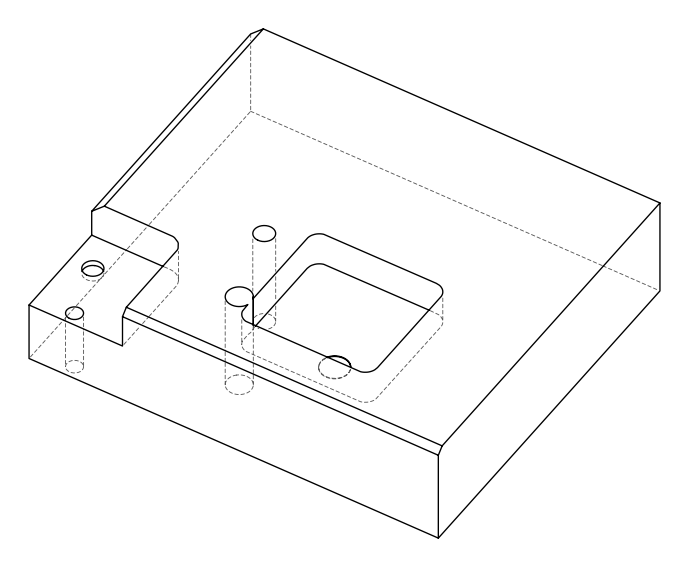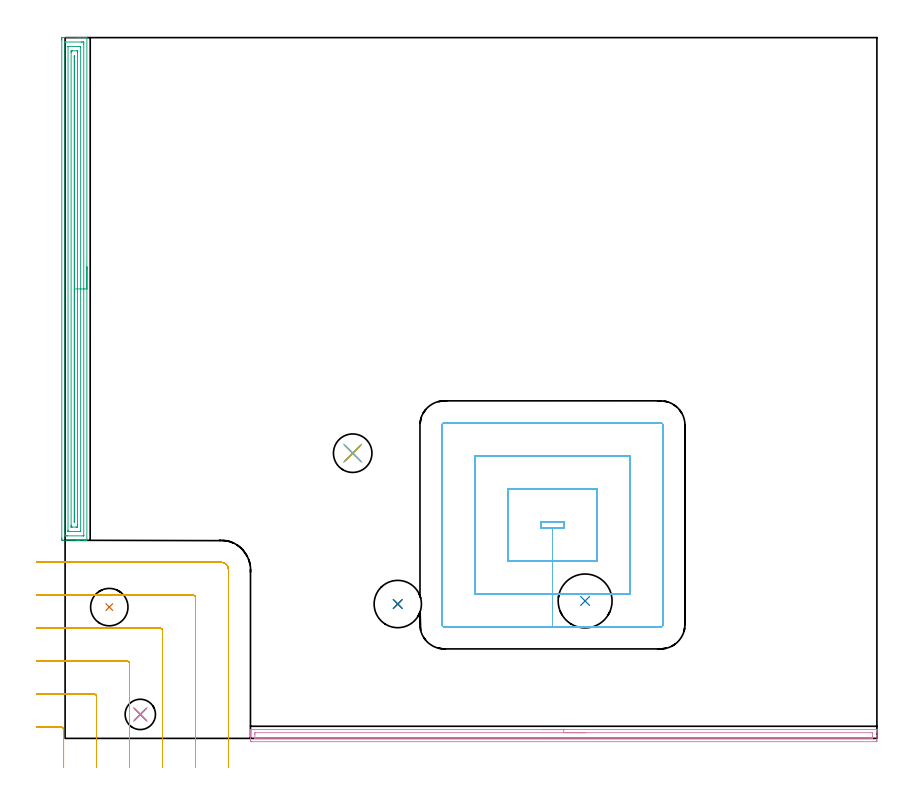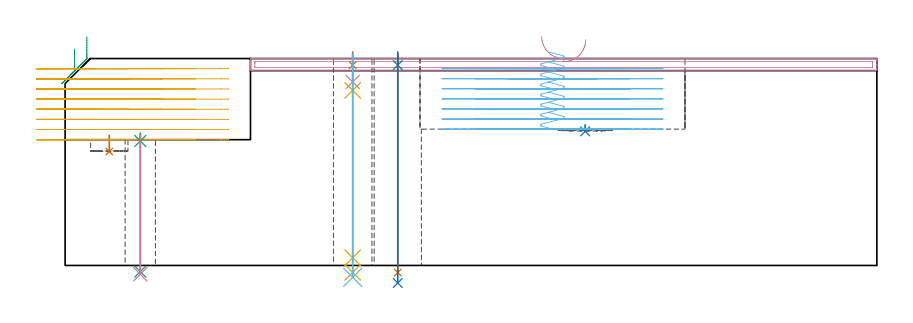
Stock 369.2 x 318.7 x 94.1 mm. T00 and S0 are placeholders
(PLAN: 16 operations, 11 tool changes, 40.9 min)
(1 INDEXABLE_INSERT_DRILL_BLIND_HOLE_FROM_SOLID | STEP1POCKET | NXT0302_005 | 0.04 min | 9538 mm3)
(2 INDEXABLE_INSERT_DRILL_BLIND_HOLE_FROM_SOLID_1 | STEP1POCKET_1 | NXT0302_020 | 0.02 min | 15454 mm3)
(3 AREA_MILL | FG_CHAMFER_SURFACE | UGT0205_001 | 9.3 min | 15267 mm3)
(4 AREA_MILL_1 | FG_CHAMFER_SURFACE_1 | UGT0205_001 | 4.75 min | 4369 mm3)
(5 MILL_CORNER_NOTCH_RECTANGULAR | CORNER_NOTCH_RECTANGULAR | UGT0201_094 | Follow Part, ap 5, ae 75% | 11.3 min | 270046 mm3)
(6 MILL_RECTANGULAR_POCKET | POCKET_RECTANGULAR_STRAIGHT | UGT0201_094 | Follow Part, ap 5, ae 75% | 13.04 min | 417869 mm3)
(7 SPOT_DRILL | STEP1HOLE | NXT0321_9005460120000 | 0.05 min | 176 mm3)
(8 SPOT_DRILL_1 | STEP1HOLE_1 | NXT0321_9005460120000 | 0.05 min | 203 mm3)
(9 SPOT_DRILL_2 | STEP1HOLE_2 | NXT0321_9005460120000 | 0.04 min | 29 mm3)
(10 DRILL_BLIND_HOLE_INTO_CENTER | STEP1HOLE | NXT0301_042 | 0.05 min | 344 mm3)
(11 GUN_DRILL_THROUGH_HOLE | STEP1HOLE | UGT0307_003 | 0.47 min | 3175 mm3)
(12 SPADE_DRILL_TO_ENLARGE_THROUGH_HOLE | STEP1HOLE | UGT0306_008 | 0.41 min | 18940 mm3)
(13 DRILL_THROUGH_HOLE_INTO_CENTER | STEP1HOLE_1 | NXT0301_065 | 0.4 min | 6341 mm3)
(14 DRILL_TO_ENLARGE_THROUGH_HOLE | STEP1HOLE_1 | UGT0301_052 | 0.42 min | 27465 mm3)
(15 DRILL_THROUGH_HOLE_INTO_CENTER_1 | STEP1HOLE_2 | NXT0301_042 | 0.26 min | 2227 mm3)
(16 DRILL_TO_ENLARGE_THROUGH_HOLE_1 | STEP1HOLE_2 | NXT0301_103 | 0.26 min | 6295 mm3)
(TOOL NXT0302_005 | Index. Insert Drill 17mm [880-D1700L20-05] | D17 PA176 FL85 Z2)
(TOOL NXT0302_020 | Index. Insert Drill 24.5mm [880-D2450L25-03] | D24.5 PA176 FL74 Z2)
(TOOL UGT0205_001 | Chamfer Mill 20 x 3 x 45 deg. | D20 FL50 Z2)
(TOOL UGT0201_094 | End mill 20 mm | D20 FL38 Z4)
(TOOL NXT0321_9005460120000 | NC Spot Drill, 142deg, 12mm, Carbide, Uncoated | D12 PA142 FL30 Z2)
(TOOL NXT0301_042 | Carbide Drill 7.1mm [860.1-0710-057A1-MM 2214] | D7.1 PA140 FL85 Z2)
(TOOL UGT0307_003 | Gun Drill 7 mm | D7 PA130 FL24 Z1)
(TOOL UGT0306_008 | Spade Drill 17.5mm | D17.5 PA132 FL10 Z2)
(TOOL NXT0301_065 | Carbide Drill 9.4mm [860.1-0940-075A1-MM 2214] | D9.4 PA140 FL98 Z2)
(TOOL UGT0301_052 | Twist Drill 21.5 mm | D21.5 PA118 FL150 Z2)
(TOOL NXT0301_103 | Carbide Drill 13.8mm [860.1-1380-062A1-MM 2214] | D13.8 PA140 FL77 Z2)
(OP 1 INDEXABLE_INSERT_DRILL_BLIND_HOLE_FROM_SOLID)
G17 G21 G94 G90
T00 M6
G54
G17 G0 G90 X20.1 Y59.7 S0 M3
G43 Z104.1 H1
G94 G81 G98 Z51.8 F250. R59.2
G80
M5
M2
(OP 2 INDEXABLE_INSERT_DRILL_BLIND_HOLE_FROM_SOLID_1)
G17 G21 G94 G90
T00 M6
G54
G17 G0 G90 X236.5 Y62.5 S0 M3
G43 Z104.1 H1
G94 G81 G98 Z61. F250. R64.
G80
M5
M2
(OP 3 AREA_MILL)
G17 G21 G94 G90
T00 M6
G54
G17 G0 G90 X9.9 Y214.4 S1061 M3
G43 Z104.1 H0
G94 G1 Y214.362 Z103.228 F250.
Y214.248 Z102.363
Y214.059 Z101.512
Y213.797 Z100.68
Y213.463 Z99.874
Y213.06 Z99.1
Y212.592 Z98.364
Y212.06 Z97.672
Y211.471 Z97.029
Y210.828 Z96.439
Y210.136 Z95.908
Y209.4 Z95.44
Y208.626 Z95.037
Y207.82 Z94.703
Y206.988 Z94.441
Y206.137 Z94.252
Y205.272 Z94.138
Y204.4 Z94.1
Y90.25
X9.894 Y90.11 Z94.093
X9.615 Y90.1 Z93.814
X9.19 Z93.389
X8.597 Z92.792
X6.542 Z90.739
X5.959 Z90.154
X5.371 Z89.566
X-0.785 Z83.412
X-1.077 Y90.101 Z83.12
X-1.293 Y90.104 Z82.905
X-1.491 Y90.11 Z82.706
X-1.495 Y90.272 Z82.703
X-1.499 Y90.696 Z82.701
X-1.5 Y91.126 Z82.7
Y317.641
X-1.499 Y318.104 Z82.701
X-1.495 Y318.528 Z82.703
X-1.491 Y318.69 Z82.706
X-1.077 Y318.7 Z83.12
X5.959 Z90.154
X6.542 Z90.739
X6.838 Z91.035
X8.597 Z92.792
X9.19 Z93.389
X9.477 Z93.676
X9.616 Y318.699 Z93.815
X9.894 Y318.69 Z94.093
X9.9 Y318.55 Z94.1
Y204.4
X8.486 Z92.686
X8.485 Y92.188 Z92.685
X8.484 Y92.139 Z92.684
X8.482 Y92.117 Z92.682
X8.48 Y92.112 Z92.68
X8.466 Y92.109 Z92.666
X8.091 Y92.101 Z92.291
X1.057 Y92.1 Z85.257
X0.682 Y92.101 Z84.882
X0.174 Y92.104 Z84.374
X-0.004 Y92.11 Z84.196
X-0.079 Y92.133 Z84.121
X-0.084 Y92.365 Z84.116
X-0.085 Y92.48 Z84.115
X-0.086 Y93.259 Z84.114
X-0.085 Y316.612 Z84.115
X-0.084 Y316.661 Z84.116
X-0.082 Y316.684 Z84.118
X-0.08 Y316.688 Z84.12
X-0.066 Y316.691 Z84.134
X0.309 Y316.699 Z84.509
X7.343 Y316.7 Z91.543
X7.718 Y316.699 Z91.918
X8.226 Y316.696 Z92.426
X8.404 Y316.69 Z92.604
X8.479 Y316.666 Z92.679
X8.484 Y316.435 Z92.684
X8.485 Y316.32 Z92.685
X8.486 Y315.542 Z92.686
Y204.4
X7.071 Z91.271
Y94.263
X7.07 Y94.145 Z91.27
X7.067 Y94.117 Z91.267
X7.066 Y94.111 Z91.266
X7.052 Y94.107 Z91.252
X6.998 Y94.101 Z91.198
X1.723 Y94.1 Z85.923
X1.562 Y94.101 Z85.762
X1.401 Y94.104 Z85.601
X1.355 Y94.107 Z85.555
X1.335 Y94.111 Z85.535
X1.333 Y94.123 Z85.533
X1.33 Y94.185 Z85.53
X1.329 Y94.263 Z85.529
Y94.5
Y314.537
X1.33 Y314.655 Z85.53
X1.333 Y314.683 Z85.533
X1.334 Y314.689 Z85.534
X1.348 Y314.693 Z85.548
X1.402 Y314.699 Z85.602
X6.677 Y314.7 Z90.877
X6.838 Y314.699 Z91.038
X6.999 Y314.696 Z91.199
X7.045 Y314.693 Z91.245
X7.065 Y314.689 Z91.265
X7.067 Y314.677 Z91.267
X7.07 Y314.615 Z91.27
X7.071 Y314.537 Z91.271
Y314.3
Y204.4
X5.657 Z89.857
Y96.939
X5.653 Y96.357 Z89.853
X5.65 Y96.159 Z89.85
X5.642 Y96.11 Z89.842
X5.596 Y96.107 Z89.796
X5.493 Y96.104 Z89.693
X5.079 Y96.1 Z89.279
X5.027 Z89.227
X3.268 Z87.468
X2.902 Y96.101 Z87.102
X2.81 Y96.103 Z87.01
X2.765 Y96.108 Z86.965
X2.749 Y96.111 Z86.949
X2.748 Y96.124 Z86.948
X2.745 Y96.218 Z86.945
X2.743 Y96.633 Z86.943
Y96.939
X2.744 Y311.861 Z86.944
X2.747 Y312.443 Z86.947
X2.75 Y312.641 Z86.95
X2.758 Y312.69 Z86.958
X2.804 Y312.693 Z87.004
X2.907 Y312.696 Z87.107
X3.321 Y312.7 Z87.521
X3.373 Z87.573
X5.132 Z89.332
X5.499 Y312.699 Z89.699
X5.59 Y312.697 Z89.79
X5.635 Y312.692 Z89.835
X5.651 Y312.689 Z89.851
X5.652 Y312.676 Z89.852
X5.655 Y312.582 Z89.855
X5.657 Y312.167 Z89.857
Y311.861
Y204.4
X4.243 Z88.443
X4.242 Y98.722 Z88.442
X4.241 Y98.681 Z88.441
X4.2 Y98.196 Z88.4
X4.159 Y98.722 Z88.359
X4.158 Y98.765 Z88.358
Y310.078
X4.159 Y310.119 Z88.359
X4.2 Y310.605 Z88.4
X4.241 Y310.078 Z88.441
X4.242 Y310.035 Z88.442
X4.243 Y204.4 Z88.443
Y203.528 Z88.481
Y202.664 Z88.595
Y201.812 Z88.784
Y200.98 Z89.046
Y200.174 Z89.38
Y199.4 Z89.783
Y198.664 Z90.252
Y197.972 Z90.783
Y197.329 Z91.372
Y196.74 Z92.015
Y196.209 Z92.707
Y195.74 Z93.443
Y195.337 Z94.217
Y195.003 Z95.023
Y194.741 Z95.855
Y194.552 Z96.707
Y194.438 Z97.572
Y194.4 Z98.443
G0 Z104.1
M5
M2
(OP 4 AREA_MILL_1)
G17 G21 G94 G90
T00 M6
G54
G17 G0 G90 X216.75 Y4. S1061 M3
G43 Z104.1 H0
G94 G1 X216.788 Z103.228 F250.
X216.902 Z102.363
X217.091 Z101.512
X217.353 Z100.68
X217.687 Z99.874
X218.09 Z99.1
X218.558 Z98.364
X219.09 Z97.672
X219.679 Z97.029
X220.322 Z96.439
X221.014 Z95.908
X221.75 Z95.44
X222.524 Z95.037
X223.33 Z94.703
X224.162 Z94.441
X225.014 Z94.252
X225.878 Z94.138
X226.75 Z94.1
X369.049
X369.19 Y4.005 Z94.095
X369.192 Y3.971 Z94.062
X369.2 Y3.63 Z93.73
Y3.197 Z93.296
Y2.581 Z92.676
Y1.386 Z91.482
Y0.806 Z90.9
Y-0.678 Z89.417
X369.198 Y-0.968 Z89.128
X369.192 Y-1.491 Z88.605
X369.128 Y-1.494 Z88.603
X368.599 Y-1.5 Z88.6
X84.901 Y-1.499 Z88.601
X84.372 Y-1.494 Z88.603
X84.308 Y-1.491 Z88.605
X84.3 Y-0.968 Z89.128
Y0.806 Z90.9
Y1.386 Z91.482
Y1.694 Z91.79
Y2.273 Z92.369
Y2.581 Z92.676
Y3.631 Z93.73
X84.308 Y3.971 Z94.062
X84.31 Y4.005 Z94.095
X84.451 Y4. Z94.1
X226.75
Y2.586 Z92.686
X366.81
X367.19 Y2.581 Z92.681
X367.199 Y2.199 Z92.299
X367.2 Y0.806 Z90.906
X367.199 Y0.424 Z90.524
X367.19 Y-0.081 Z90.019
X366.82 Y-0.086 Z90.014
X86.69
X86.31 Y-0.081 Z90.019
X86.301 Y0.301 Z90.401
X86.3 Y1.694 Z91.794
X86.301 Y2.076 Z92.176
X86.31 Y2.581 Z92.681
X86.68 Y2.586 Z92.686
X226.75
X227.622 Z92.724
X228.486 Z92.838
X229.338 Z93.026
X230.17 Z93.289
X230.976 Z93.623
X231.75 Z94.025
X232.486 Z94.494
X233.178 Z95.025
X233.821 Z95.615
X234.41 Z96.258
X234.942 Z96.95
X235.41 Z97.686
X235.813 Z98.46
X236.147 Z99.265
X236.409 Z100.097
X236.598 Z100.949
X236.712 Z101.814
X236.75 Z102.686
G0 Z104.1
M5
M2
(OP 5 MILL_CORNER_NOTCH_RECTANGULAR)
G17 G21 G94 G90
T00 M6
G54
G17 G0 G90 X-0.7 Y-12.975 S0 M3
G43 Z104.1 H0
Z89.487
G94 G1 Y-9.975 F250.
Y4.106 F500.
G3 X-1.694 Y5.1 R1.
G1 X-10.
X-13. F250.
G0 Z104.1
X14.3 Y-13.
Z89.487
G1 Y-10.
Y19.106 F500.
G3 X13.306 Y20.1 R1.
G1 X-10.
X-13. F250.
G0 Z104.1
X29.3 Y-13.
Z89.487
G1 Y-10.
Y34.105 F500.
G3 X28.305 Y35.1 R1.
G1 X-10.
X-13. F250.
G0 Z104.1
X44.3 Y-13.
Z89.487
G1 Y-10.
Y49.105 F500.
G3 X43.305 Y50.1 R1.
G1 X-10.
X-13. F250.
G0 Z104.1
X59.3 Y-13.
Z89.487
G1 Y-10.
Y64.105 F500.
G3 X58.305 Y65.1 R1.
G1 X-10.
X-13. F250.
G0 Z104.1
X74.3 Y-13.
Z89.487
G1 Y-10.
Y76.7 F500.
G3 X70.9 Y80.1 R3.4
G1 X-10.
X-13. F250.
G0 Z104.1
X-0.7 Y-12.975
Z84.875
G1 Y-9.975
Y4.106 F500.
G3 X-1.694 Y5.1 R1.
G1 X-10.
X-13. F250.
G0 Z104.1
X14.3 Y-13.
Z84.875
G1 Y-10.
Y19.106 F500.
G3 X13.306 Y20.1 R1.
G1 X-10.
X-13. F250.
G0 Z104.1
X29.3 Y-13.
Z84.875
G1 Y-10.
Y34.105 F500.
G3 X28.305 Y35.1 R1.
G1 X-10.
X-13. F250.
G0 Z104.1
X44.3 Y-13.
Z84.875
G1 Y-10.
Y49.105 F500.
G3 X43.305 Y50.1 R1.
G1 X-10.
X-13. F250.
G0 Z104.1
X59.3 Y-13.
Z84.875
G1 Y-10.
Y64.105 F500.
G3 X58.305 Y65.1 R1.
G1 X-10.
X-13. F250.
G0 Z104.1
X74.3 Y-13.
Z84.875
G1 Y-10.
Y76.7 F500.
G3 X70.9 Y80.1 R3.4
G1 X-10.
X-13. F250.
G0 Z104.1
X-0.7 Y-12.975
Z80.262
G1 Y-9.975
Y4.106 F500.
G3 X-1.694 Y5.1 R1.
G1 X-10.
X-13. F250.
G0 Z104.1
X14.3 Y-13.
Z80.262
G1 Y-10.
Y19.106 F500.
G3 X13.306 Y20.1 R1.
G1 X-10.
X-13. F250.
G0 Z104.1
X29.3 Y-13.
Z80.262
G1 Y-10.
Y34.105 F500.
G3 X28.305 Y35.1 R1.
G1 X-10.
X-13. F250.
G0 Z104.1
X44.3 Y-13.
Z80.262
G1 Y-10.
Y49.105 F500.
G3 X43.305 Y50.1 R1.
G1 X-10.
X-13. F250.
G0 Z104.1
X59.3 Y-13.
Z80.262
G1 Y-10.
Y64.105 F500.
G3 X58.305 Y65.1 R1.
G1 X-10.
X-13. F250.
G0 Z104.1
X74.3 Y-13.
Z80.262
G1 Y-10.
Y76.7 F500.
G3 X70.9 Y80.1 R3.4
G1 X-10.
X-13. F250.
G0 Z104.1
X-0.7 Y-12.975
Z75.65
G1 Y-9.975
Y4.106 F500.
G3 X-1.694 Y5.1 R1.
G1 X-10.
X-13. F250.
G0 Z104.1
X14.3 Y-13.
Z75.65
G1 Y-10.
Y19.106 F500.
G3 X13.306 Y20.1 R1.
G1 X-10.
X-13. F250.
G0 Z104.1
X29.3 Y-13.
Z75.65
G1 Y-10.
Y34.105 F500.
G3 X28.305 Y35.1 R1.
G1 X-10.
X-13. F250.
G0 Z104.1
X44.3 Y-13.
Z75.65
G1 Y-10.
Y49.105 F500.
G3 X43.305 Y50.1 R1.
G1 X-10.
X-13. F250.
G0 Z104.1
X59.3 Y-13.
Z75.65
G1 Y-10.
Y64.105 F500.
G3 X58.305 Y65.1 R1.
G1 X-10.
X-13. F250.
G0 Z104.1
X74.3 Y-13.
Z75.65
G1 Y-10.
Y76.7 F500.
G3 X70.9 Y80.1 R3.4
G1 X-10.
X-13. F250.
G0 Z104.1
X-0.7 Y-12.975
Z71.037
G1 Y-9.975
Y4.106 F500.
G3 X-1.694 Y5.1 R1.
G1 X-10.
X-13. F250.
G0 Z104.1
X14.3 Y-13.
Z71.037
G1 Y-10.
Y19.106 F500.
G3 X13.306 Y20.1 R1.
G1 X-10.
X-13. F250.
G0 Z104.1
X29.3 Y-13.
Z71.037
G1 Y-10.
Y34.105 F500.
G3 X28.305 Y35.1 R1.
G1 X-10.
X-13. F250.
G0 Z104.1
X44.3 Y-13.
Z71.037
G1 Y-10.
Y49.105 F500.
G3 X43.305 Y50.1 R1.
G1 X-10.
X-13. F250.
G0 Z104.1
X59.3 Y-13.
Z71.037
G1 Y-10.
Y64.105 F500.
G3 X58.305 Y65.1 R1.
G1 X-10.
X-13. F250.
G0 Z104.1
X74.3 Y-13.
Z71.037
G1 Y-10.
Y76.7 F500.
G3 X70.9 Y80.1 R3.4
G1 X-10.
X-13. F250.
G0 Z104.1
X-0.7 Y-12.975
Z66.425
G1 Y-9.975
Y4.106 F500.
G3 X-1.694 Y5.1 R1.
G1 X-10.
X-13. F250.
G0 Z104.1
X14.3 Y-13.
Z66.425
G1 Y-10.
Y19.106 F500.
G3 X13.306 Y20.1 R1.
G1 X-10.
X-13. F250.
G0 Z104.1
X29.3 Y-13.
Z66.425
G1 Y-10.
Y34.105 F500.
G3 X28.305 Y35.1 R1.
G1 X-10.
X-13. F250.
G0 Z104.1
X44.3 Y-13.
Z66.425
G1 Y-10.
Y49.105 F500.
G3 X43.305 Y50.1 R1.
G1 X-10.
X-13. F250.
G0 Z104.1
X59.3 Y-13.
Z66.425
G1 Y-10.
Y64.105 F500.
G3 X58.305 Y65.1 R1.
G1 X-10.
X-13. F250.
G0 Z104.1
X74.3 Y-13.
Z66.425
G1 Y-10.
Y76.7 F500.
G3 X70.9 Y80.1 R3.4
G1 X-10.
X-13. F250.
G0 Z104.1
X-0.7 Y-12.975
Z61.812
G1 Y-9.975
Y4.106 F500.
G3 X-1.694 Y5.1 R1.
G1 X-10.
X-13. F250.
G0 Z104.1
X14.3 Y-13.
Z61.812
G1 Y-10.
Y19.106 F500.
G3 X13.306 Y20.1 R1.
G1 X-10.
X-13. F250.
G0 Z104.1
X29.3 Y-13.
Z61.812
G1 Y-10.
Y34.105 F500.
G3 X28.305 Y35.1 R1.
G1 X-10.
X-13. F250.
G0 Z104.1
X44.3 Y-13.
Z61.812
G1 Y-10.
Y49.105 F500.
G3 X43.305 Y50.1 R1.
G1 X-10.
X-13. F250.
G0 Z104.1
X59.3 Y-13.
Z61.812
G1 Y-10.
Y64.105 F500.
G3 X58.305 Y65.1 R1.
G1 X-10.
X-13. F250.
G0 Z104.1
X74.3 Y-13.
Z61.812
G1 Y-10.
Y76.7 F500.
G3 X70.9 Y80.1 R3.4
G1 X-10.
X-13. F250.
G0 Z104.1
X-0.7 Y-12.975
Z57.2
G1 Y-9.975
Y4.106 F500.
G3 X-1.694 Y5.1 R1.
G1 X-10.
X-13. F250.
G0 Z104.1
X14.3 Y-13.
Z57.2
G1 Y-10.
Y19.106 F500.
G3 X13.306 Y20.1 R1.
G1 X-10.
X-13. F250.
G0 Z104.1
X29.3 Y-13.
Z57.2
G1 Y-10.
Y34.105 F500.
G3 X28.305 Y35.1 R1.
G1 X-10.
X-13. F250.
G0 Z104.1
X44.3 Y-13.
Z57.2
G1 Y-10.
Y49.105 F500.
G3 X43.305 Y50.1 R1.
G1 X-10.
X-13. F250.
G0 Z104.1
X59.3 Y-13.
Z57.2
G1 Y-10.
Y64.105 F500.
G3 X58.305 Y65.1 R1.
G1 X-10.
X-13. F250.
G0 Z104.1
X74.3 Y-13.
Z57.2
G1 Y-10.
Y76.7 F500.
G3 X70.9 Y80.1 R3.4
G1 X-10.
X-13. F250.
G0 Z104.1
M5
M2
(OP 6 MILL_RECTANGULAR_POCKET)
G17 G21 G94 G90
T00 M6
G54
G17 G0 G90 X219.94 Y95.7 S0 M3
G43 Z104.1 H0
Z97.1
G94 G1 X226.9 Z95.235 F250.
Y98.5 Z94.485
X216.4 Z91.671
Y95.7 Z90.921
X221.65 Z89.514
X226.9 F500.
Y98.5
X216.4
Y95.7
X221.65
Y80.7
X241.9
Y113.5
X201.4
Y80.7
X221.65
Y65.7
X256.9
Y128.5
X186.4
Y65.7
X221.65
Y50.7
X270.8
G3 X271.9 Y51.8 R1.1
G1 Y142.4
G3 X270.8 Y143.5 R1.1
G1 X172.5
G3 X171.4 Y142.4 R1.1
G1 Y51.8
G3 X172.5 Y50.7 R1.1
G1 X221.65
X222.65
G0 X219.94 Y95.7 Z92.514
G1 X226.9 Z90.649 F250.
Y98.5 Z89.899
X216.4 Z87.085
Y95.7 Z86.335
X221.65 Z84.928
X226.9 F500.
Y98.5
X216.4
Y95.7
X221.65
Y80.7
X241.9
Y113.5
X201.4
Y80.7
X221.65
Y65.7
X256.9
Y128.5
X186.4
Y65.7
X221.65
Y50.7
X270.8
G3 X271.9 Y51.8 R1.1
G1 Y142.4
G3 X270.8 Y143.5 R1.1
G1 X172.5
G3 X171.4 Y142.4 R1.1
G1 Y51.8
G3 X172.5 Y50.7 R1.1
G1 X221.65
X222.65
G0 X219.94 Y95.7 Z87.928
G1 X226.9 Z86.064 F250.
Y98.5 Z85.313
X216.4 Z82.5
Y95.7 Z81.75
X221.65 Z80.343
X226.9 F500.
Y98.5
X216.4
Y95.7
X221.65
Y80.7
X241.9
Y113.5
X201.4
Y80.7
X221.65
Y65.7
X256.9
Y128.5
X186.4
Y65.7
X221.65
Y50.7
X270.8
G3 X271.9 Y51.8 R1.1
G1 Y142.4
G3 X270.8 Y143.5 R1.1
G1 X172.5
G3 X171.4 Y142.4 R1.1
G1 Y51.8
G3 X172.5 Y50.7 R1.1
G1 X221.65
X222.65
G0 X219.94 Y95.7 Z83.343
G1 X226.9 Z81.478 F250.
Y98.5 Z80.728
X216.4 Z77.914
Y95.7 Z77.164
X221.65 Z75.757
X226.9 F500.
Y98.5
X216.4
Y95.7
X221.65
Y80.7
X241.9
Y113.5
X201.4
Y80.7
X221.65
Y65.7
X256.9
Y128.5
X186.4
Y65.7
X221.65
Y50.7
X270.8
G3 X271.9 Y51.8 R1.1
G1 Y142.4
G3 X270.8 Y143.5 R1.1
G1 X172.5
G3 X171.4 Y142.4 R1.1
G1 Y51.8
G3 X172.5 Y50.7 R1.1
G1 X221.65
X222.65
G0 X219.94 Y95.7 Z78.757
G1 X226.9 Z76.892 F250.
Y98.5 Z76.142
X216.4 Z73.328
Y95.7 Z72.578
X221.65 Z71.171
X226.9 F500.
Y98.5
X216.4
Y95.7
X221.65
Y80.7
X241.9
Y113.5
X201.4
Y80.7
X221.65
Y65.7
X256.9
Y128.5
X186.4
Y65.7
X221.65
Y50.7
X270.8
G3 X271.9 Y51.8 R1.1
G1 Y142.4
G3 X270.8 Y143.5 R1.1
G1 X172.5
G3 X171.4 Y142.4 R1.1
G1 Y51.8
G3 X172.5 Y50.7 R1.1
G1 X221.65
X222.65
G0 X219.94 Y95.7 Z74.171
G1 X226.9 Z72.306 F250.
Y98.5 Z71.556
X216.4 Z68.743
Y95.7 Z67.992
X221.65 Z66.586
X226.9 F500.
Y98.5
X216.4
Y95.7
X221.65
Y80.7
X241.9
Y113.5
X201.4
Y80.7
X221.65
Y65.7
X256.9
Y128.5
X186.4
Y65.7
X221.65
Y50.7
X270.8
G3 X271.9 Y51.8 R1.1
G1 Y142.4
G3 X270.8 Y143.5 R1.1
G1 X172.5
G3 X171.4 Y142.4 R1.1
G1 Y51.8
G3 X172.5 Y50.7 R1.1
G1 X221.65
X222.65
G0 X219.94 Y95.7 Z69.586
G1 X226.9 Z67.721 F250.
Y98.5 Z66.97
X216.4 Z64.157
Y95.7 Z63.407
X221.65 Z62.
X226.9 F500.
Y98.5
X216.4
Y95.7
X221.65
Y80.7
X241.9
Y113.5
X201.4
Y80.7
X221.65
Y65.7
X256.9
Y128.5
X186.4
Y65.7
X221.65
Y50.7
X270.8
G3 X271.9 Y51.8 R1.1
G1 Y142.4
G3 X270.8 Y143.5 R1.1
G1 X172.5
G3 X171.4 Y142.4 R1.1
G1 Y51.8
G3 X172.5 Y50.7 R1.1
G1 X221.65
X222.65
G0 Z104.1
M5
M2
(OP 7 SPOT_DRILL)
G17 G21 G94 G90
T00 M6
G54
G17 G0 G90 X130.8 Y129.7 S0 M3
G43 Z104.1 H0
G94 G81 G98 Z91.1 F250. R97.1
G80
M5
M2
(OP 8 SPOT_DRILL_1)
G17 G21 G94 G90
T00 M6
G54
G17 G0 G90 X151.3 Y61.1 S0 M3
G43 Z104.1 H0
G94 G81 G98 Z91.1 F250. R97.1
G80
M5
M2
(OP 9 SPOT_DRILL_2)
G17 G21 G94 G90
T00 M6
G54
G17 G0 G90 X34.2 Y10.9 S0 M3
G43 Z104.1 H0
G94 G81 G98 Z56.602 F250. R60.2
G80
M5
M2
(OP 10 DRILL_BLIND_HOLE_INTO_CENTER)
G17 G21 G94 G90
T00 M6
G54
G17 G0 G90 X130.8 Y129.7 S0 M3
G43 Z104.1 H1
G94 G81 G98 Z83.45 F250. R96.1
G80
M5
M2
(OP 11 GUN_DRILL_THROUGH_HOLE)
G17 G21 G94 G90
T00 M6
G54
G17 G0 G90 X130.8 Y129.7 M8
G43 Z104.1 H0
Z93.964
S716 M3
G94 G1 Z79.592 F125. M26
G4 X.084
Z3.5 F250.
G4 X.084
Z-3.132 F125.
G4 X.084
M5
M9
G0 Z93.964
Z104.1
M2
(OP 12 SPADE_DRILL_TO_ENLARGE_THROUGH_HOLE)
G17 G21 G94 G90
T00 M6
G54
G17 G0 G90 X130.8 Y129.7 S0 M3
G43 Z104.1 H0
G94 G73 G98 Z-5.396 F250. Q16.583 R96.1
G80
M5
M2
(OP 13 DRILL_THROUGH_HOLE_INTO_CENTER)
G17 G21 G94 G90
T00 M6
G54
G17 G0 G90 X151.3 Y61.1 S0 M3
G43 Z104.1 H1
G94 G73 G98 Z-3.211 F250. Q8.846 R96.1
G80
M5
M2
(OP 14 DRILL_TO_ENLARGE_THROUGH_HOLE)
G17 G21 G94 G90
T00 M6
G54
G17 G0 G90 X151.3 Y61.1 S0 M3
G43 Z104.1 H0
G94 G73 G98 Z-7.959 F250. Q20.412 R96.1
G80
M5
M2
(OP 15 DRILL_THROUGH_HOLE_INTO_CENTER_1)
G17 G21 G94 G90
T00 M6
G54
G17 G0 G90 X34.2 Y10.9 S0 M3
G43 Z104.1 H1
G94 G73 G98 Z-2.792 F250. Q6.666 R59.2
G80
M5
M2
(OP 16 DRILL_TO_ENLARGE_THROUGH_HOLE_1)
G17 G21 G94 G90
T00 M6
G54
G17 G0 G90 X34.2 Y10.9 S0 M3
G43 Z104.1 H1
G94 G73 G98 Z-4.011 F250. Q12.242 R59.2
G80
M5
M2
